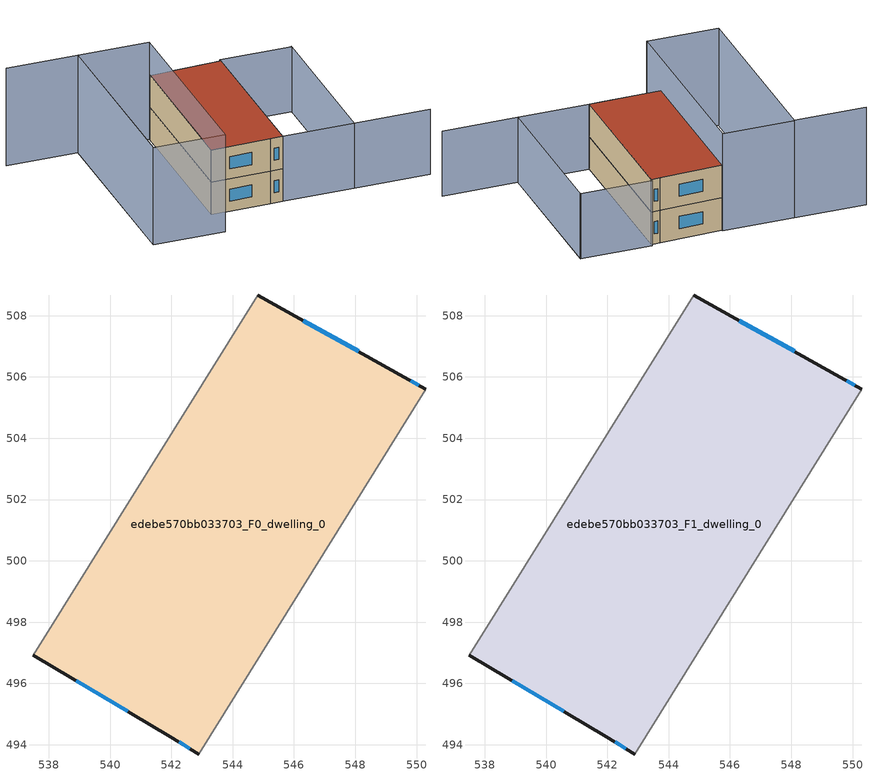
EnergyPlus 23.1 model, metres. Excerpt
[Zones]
edebe570bb033703_F0_dwelling_0
 floor ground (EU_floor_Construction): 549.6,506 550.29,505.6 542.89,493.7 541.97,494.27 537.5,496.92 544.82,508.67 z0
 wall outside (EU_wall_Construction): 537.5,496.92 541.97,494.27 542.89,493.7 / 550.29,505.6 549.6,506 544.82,508.67 z0:3
 wall adiabatic (EU_wall_Construction): 542.89,493.7 550.29,505.6 / 544.82,508.67 537.5,496.92 z0:3
 window (EU_Window_Construction): 542.25,494.09 542.6,493.88 / 538.89,496.09 540.58,495.09 / 548.11,506.83 546.31,507.84 / 550.08,505.72 549.81,505.87 z0.93:2.07
edebe570bb033703_F1_dwelling_0
 floor to edebe570bb033703_F0_dwelling_0 (EU_floor_Construction): 549.6,506 550.29,505.6 542.89,493.7 541.97,494.27 537.5,496.92 544.82,508.67 z3
 wall outside (EU_wall_Construction): 537.5,496.92 541.97,494.27 542.89,493.7 / 550.29,505.6 549.6,506 544.82,508.67 z3:6
 wall adiabatic (EU_wall_Construction): 542.89,493.7 550.29,505.6 / 544.82,508.67 537.5,496.92 z3:6
 window (EU_Window_Construction): 542.25,494.09 542.6,493.88 / 538.89,496.09 540.58,495.09 / 548.11,506.83 546.31,507.84 / 550.08,505.72 549.81,505.87 z3.93:5.07
 roof outside (EU_roof_Construction): 542.89,493.7 550.29,505.6 549.6,506 544.82,508.67 537.5,496.92 541.97,494.27 z6
shading: 553.86,486.92 548.24,490.42 / 548.24,490.42 555.75,502.5 / 555.73,502.46 548.21,490.39 / 548.21,490.39 542.89,493.7 / 542.89,493.7 550.4,505.78 / 550.4,505.78 555.73,502.46 z0:6; 534.25,515.43 539.57,512.12 / 539.57,512.12 530.53,497.58 / 530.51,497.55 539.59,512.14 / 539.59,512.14 544.91,508.82 / 544.91,508.82 535.84,494.24 / 535.84,494.24 530.51,497.55 z0:9
[Building]
EU S2 Campaign: North Axis=0; Terrain=City; Solar Distribution=FullExterior
[Site:Location]
Montreal-Trudeau.Intl.AP: Latitude=45.4667; Longitude=-73.75; Time Zone=-5; Elevation=36
[SizingPeriod:WeatherFileDays]
AnnualSizingPeriod: Begin Month=1; Begin Day of Month=1; End Month=12; End Day of Month=31; Day of Week for Start Day=Monday; Use Weather File Daylight Saving Period=No; Use Weather File Rain and Snow Indicators=No
[MATERIAL]
EU_InternalMass_Material: Roughness=MediumRough; Thickness=0.1; Conductivity=1; Density=1800; Specific Heat=900; Thermal Absorptance=0.9; Solar Absorptance=0.7; Visible Absorptance=0.7
[MATERIAL:NOMASS] Roughness=MediumRough; Thermal Absorptance=0.9; Solar Absorptance=0.7; Visible Absorptance=0.7
Name | Thermal Resistance
EU_wall_NoMass; EU_floor_NoMass | 1.36485
EU_roof_NoMass | 2.55992
[WINDOWMATERIAL:SIMPLEGLAZINGSYSTEM]
EU_Window_SimpleGlazing: UFactor=3.92339; Solar Heat Gain Coefficient=0.8; Visible Transmittance=0.8
[CONSTRUCTION]
EU_wall_Construction: EU_wall_NoMass
EU_roof_Construction: EU_roof_NoMass
EU_floor_Construction: EU_floor_NoMass
EU_Window_Construction: EU_Window_SimpleGlazing
EU_InternalMass_Construction: EU_InternalMass_Material
[ZONE] Type=1; Multiplier=1; Ceiling Height=autocalculate; Floor Area=autocalculate; Part of Total Floor Area=Yes
Name | Volume
edebe570bb033703_F0_dwelling_0 | 262.014
edebe570bb033703_F1_dwelling_0 | 262.016
[INTERNALMASS] Construction=EU_InternalMass_Construction; Surface Area=87.3382
Name | Zone or ZoneList
edebe570bb033703_F0_dwelling_0_EU_InternalMass | edebe570bb033703_F0_dwelling_0
edebe570bb033703_F1_dwelling_0_EU_InternalMass | edebe570bb033703_F1_dwelling_0
[OTHEREQUIPMENT] Fuel Type=Electricity; Design Level Calculation Method=Watts/Area; Power per Zone Floor Area=1; Fraction Latent=0; Fraction Radiant=0; Fraction Lost=0; Carbon Dioxide Generation Rate=0; EndUse Subcategory=EU_Step8_InternalGains
Name | Zone or ZoneList or Space or SpaceList | Schedule
EU_Step8_InternalGain_edebe570bb033703_F0_dwelling_0_f000 | edebe570bb033703_F0_dwelling_0 | EU_Step8_GainSchedule_edebe570bb033703_F0_dwelling_0_f000
EU_Step8_InternalGain_edebe570bb033703_F1_dwelling_0_f000 | edebe570bb033703_F1_dwelling_0 | EU_Step8_GainSchedule_edebe570bb033703_F1_dwelling_0_f000
[ZONEVENTILATION:DESIGNFLOWRATE] Schedule=EU_AlwaysOn; Design Flow Rate Calculation Method=AirChanges/Hour; Air Changes per Hour=0.860309; Ventilation Type=Natural; Fan Pressure Rise=0; Fan Total Efficiency=1; Constant Term Coefficient=1; Temperature Term Coefficient=0; Velocity Term Coefficient=0; Velocity Squared Term Coefficient=0; Minimum Indoor Temperature=-100; Maximum Indoor Temperature=100; Delta Temperature=-100; Minimum Outdoor Temperature=-100; Maximum Outdoor Temperature=100; Maximum Wind Speed=40
Name | Zone or ZoneList or Space or SpaceList
EU_ConstantAir_edebe570bb033703_F0_dwelling_0 | edebe570bb033703_F0_dwelling_0
EU_ConstantAir_edebe570bb033703_F1_dwelling_0 | edebe570bb033703_F1_dwelling_0
[HVACTEMPLATE:THERMOSTAT] Constant Heating Setpoint=20; Constant Cooling Setpoint=50
EU_HeatOnly_edebe570bb033703_F0_dwelling_0; EU_HeatOnly_edebe570bb033703_F1_dwelling_0
[HVACTEMPLATE:ZONE:IDEALLOADSAIRSYSTEM] System Availability Schedule=EU_AlwaysOn; Maximum Heating Supply Air Temperature=50; Minimum Cooling Supply Air Temperature=13; Maximum Heating Supply Air Humidity Ratio=0.0156; Minimum Cooling Supply Air Humidity Ratio=0.0077; Heating Limit=NoLimit; Cooling Limit=NoLimit; Heating Availability Schedule=EU_AlwaysOn; Cooling Availability Schedule=EU_CoolingOff; Dehumidification Control Type=ConstantSensibleHeatRatio; Cooling Sensible Heat Ratio=0.7; Dehumidification Setpoint=60; Humidification Control Type=None; Humidification Setpoint=30; Outdoor Air Method=None; Outdoor Air Flow Rate per Person=0.00944; Outdoor Air Flow Rate per Zone Floor Area=0; Outdoor Air Flow Rate per Zone=0; Demand Controlled Ventilation Type=None; Outdoor Air Economizer Type=NoEconomizer; Heat Recovery Type=None; Sensible Heat Recovery Effectiveness=0.7; Latent Heat Recovery Effectiveness=0.65
Name | Template Thermostat
edebe570bb033703_F0_dwelling_0 | EU_HeatOnly_edebe570bb033703_F0_dwelling_0
edebe570bb033703_F1_dwelling_0 | EU_HeatOnly_edebe570bb033703_F1_dwelling_0
[SIZING:ZONE] Zone Cooling Design Supply Air Temperature Input Method=SupplyAirTemperature; Zone Cooling Design Supply Air Temperature=13; Zone Heating Design Supply Air Temperature Input Method=SupplyAirTemperature; Zone Heating Design Supply Air Temperature=50; Zone Cooling Design Supply Air Humidity Ratio=0.008; Zone Heating Design Supply Air Humidity Ratio=0.008; Cooling Design Air Flow Method=DesignDay; Cooling Design Air Flow Rate=0; Cooling Minimum Air Flow per Zone Floor Area=0.000762; Cooling Minimum Air Flow=0; Cooling Minimum Air Flow Fraction=0.2; Heating Design Air Flow Method=DesignDay; Heating Design Air Flow Rate=0; Heating Maximum Air Flow per Zone Floor Area=0.002032; Heating Maximum Air Flow=0.141576; Heating Maximum Air Flow Fraction=0.3; Account for Dedicated Outdoor Air System=No; Dedicated Outdoor Air System Control Strategy=NeutralSupplyAir; Dedicated Outdoor Air Low Setpoint Temperature for Design=autosize; Dedicated Outdoor Air High Setpoint Temperature for Design=autosize; Zone Load Sizing Method=Sensible Load Only No Latent Load; Zone Latent Cooling Design Supply Air Humidity Ratio Input Method=HumidityRatioDifference; Zone Cooling Design Supply Air Humidity Ratio Difference=0.005; Zone Latent Heating Design Supply Air Humidity Ratio Input Method=HumidityRatioDifference; Zone Humidification Design Supply Air Humidity Ratio Difference=0.005
edebe570bb033703_F0_dwelling_0; edebe570bb033703_F1_dwelling_0
[SCHEDULE:CONSTANT]
Name | Hourly Value
EU_AlwaysOn | 1
EU_CoolingOff | 0
[SCHEDULE:FILE] Column Number=1; Rows to Skip at Top=0; Number of Hours of Data=8760; Column Separator=Comma; Interpolate to Timestep=No; Minutes per Item=60; Adjust Schedule for Daylight Savings=Yes
Name | File
EU_Step8_GainSchedule_edebe570bb033703_F0_dwelling_0_f000 | ../../schedules/edebe570bb033703/edebe570bb033703_F0_dwelling_0_f000_gain.csv
EU_Step8_GainSchedule_edebe570bb033703_F1_dwelling_0_f000 | ../../schedules/edebe570bb033703/edebe570bb033703_F1_dwelling_0_f000_gain.csv
